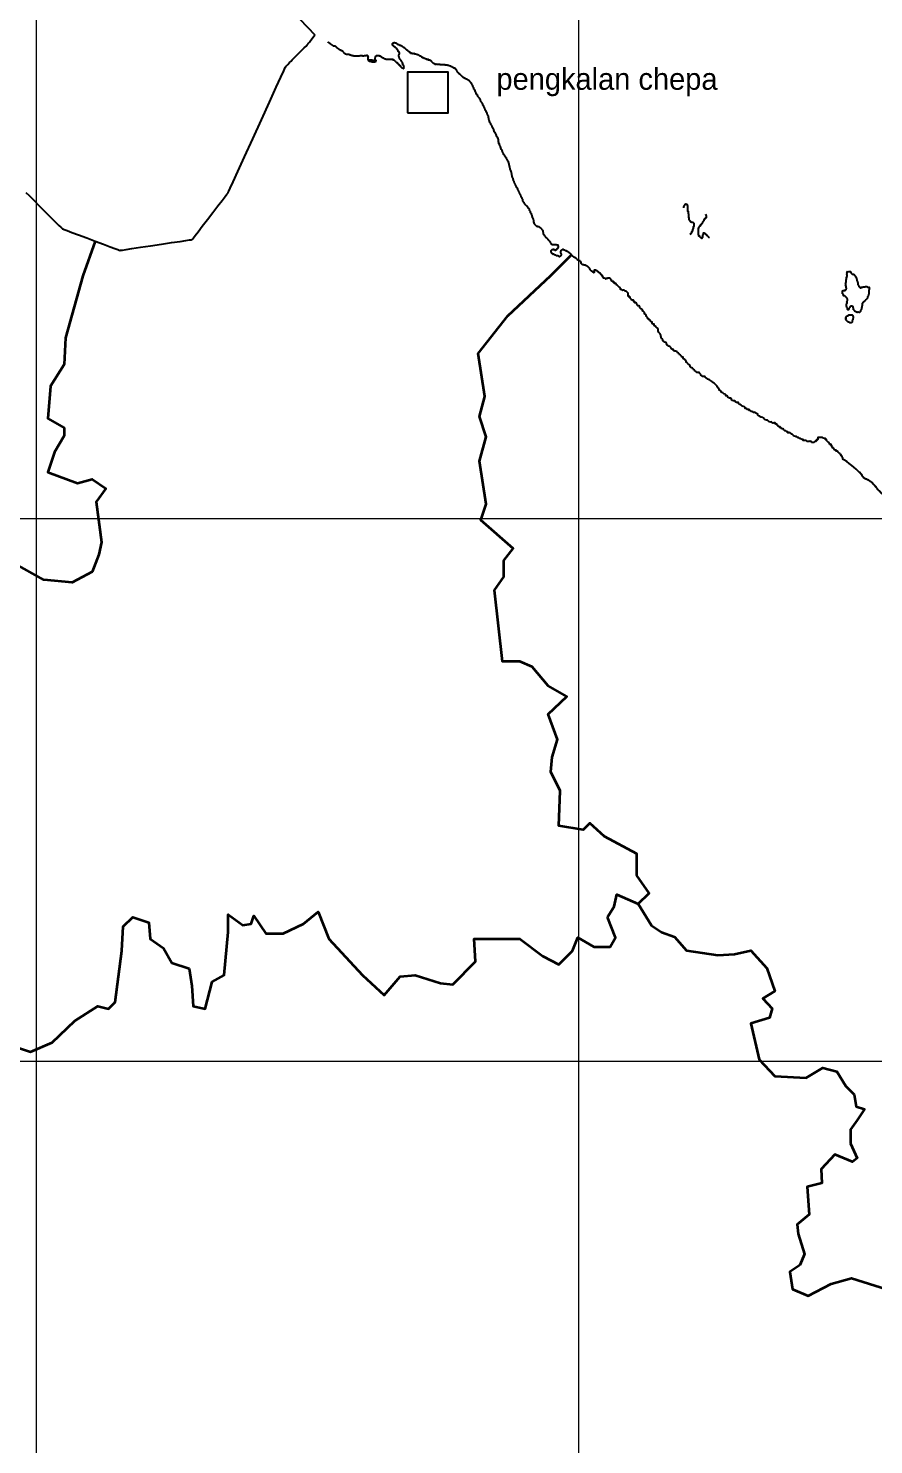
# Model space of a CAD drawing. Header units: metres. Extents: x -400 to 2000400, y -400 to 948520.
# Drawn here: x 398504 to 554320, y 429367 to 690322 of the extents above; entities that cross this region are included whole.
import ezdxf
from ezdxf.enums import TextEntityAlignment as Align

# ---------------------------------------------------------------- set-up
doc = ezdxf.new("R2010")
doc.units = ezdxf.units.M
doc.header["$LTSCALE"] = 1600
for name, color, linetype, lineweight in [('1', 7, 'Continuous', 25), ('2', 7, 'Continuous', 25), ('3', 7, 'Continuous', 13), ('30', 7, 'Continuous', 35), ('4', 7, 'Continuous', 25)]:
    doc.layers.add(name, color=color, linetype=linetype, lineweight=lineweight)

msp = doc.modelspace()

# ---------------------------------------------------------------- linework, layer by layer
at = {"layer": '1'}
for points in [[(446931, 684288), (447136, 684494), (447708, 685069), (448312, 685678), (448885, 686254), (449360, 686732), (449689, 687063), (449889, 687264), (449991, 687367), (450029, 687405), (450035, 687411), (450039, 687417), (450071, 687459), (450158, 687573), (450328, 687796), (450607, 688162), (451010, 688691), (451328, 689109)], [(404733, 653399), (404747, 653394), (404847, 653357), (405116, 653255), (405641, 653059), (406507, 652734), (407756, 652266), (409261, 651701), (410851, 651105), (412355, 650541), (413604, 650073), (414470, 649748), (414995, 649551), (415265, 649450), (415365, 649413), (415379, 649408), (415397, 649410), (415521, 649429), (415858, 649479), (416514, 649578), (417597, 649740), (419158, 649974), (421039, 650256), (423026, 650554), (424907, 650837), (426468, 651071), (427550, 651233), (428207, 651332), (428544, 651382), (428668, 651401), (428686, 651403), (428695, 651415), (428757, 651496), (428926, 651715), (429254, 652141), (429795, 652845), (430576, 653860), (431516, 655082), (432510, 656373), (433450, 657596), (434231, 658610), (434772, 659314), (435100, 659741), (435269, 659960), (435331, 660040), (435340, 660052), (435354, 660083), (435453, 660300), (435723, 660890), (436248, 662039), (437114, 663933), (438363, 666665), (439868, 669956), (441458, 673433), (442962, 676724), (444211, 679456), (445077, 681349), (445602, 682498), (445872, 683088), (445971, 683305), (445986, 683336), (445991, 683342), (446029, 683380), (446131, 683483), (446331, 683684), (446660, 684015), (446931, 684288)], [(398038, 660093), (398634, 659497), (399493, 658639), (400527, 657605), (401620, 656512), (402654, 655477), (403513, 654619), (404108, 654024), (404469, 653663), (404655, 653477), (404723, 653409), (404733, 653399)]]:
    msp.add_lwpolyline(points, dxfattribs=at)
for points in [[(459270, 685211), (459194, 685211), (459099, 685192), (458966, 685192), (458851, 685192), (458756, 685192), (458680, 685211), (458585, 685211), (458527, 685211), (458451, 685230), (458394, 685230), (458318, 685249), (458261, 685268), (458223, 685268), (458165, 685287), (458108, 685306), (458051, 685325), (457994, 685344), (457956, 685363), (457918, 685382), (457842, 685401), (457765, 685439), (457689, 685458), (457632, 685477), (457556, 685477), (457499, 685477), (457442, 685477), (457403, 685477), (457365, 685477), (457327, 685477), (457251, 685477), (457194, 685497), (457137, 685516), (457041, 685535), (456984, 685554), (456946, 685592), (456870, 685649), (456756, 685725), (456699, 685801), (456641, 685878), (456584, 685935), (456565, 685992), (456508, 686049), (456470, 686087), (456413, 686125), (456299, 686183), (456222, 686221), (456165, 686259), (456108, 686259), (456070, 686278), (456051, 686278), (456013, 686297), (455918, 686335), (455860, 686392), (455784, 686430), (455708, 686488), (455613, 686564), (455536, 686602), (455479, 686659), (455441, 686697), (455403, 686735), (455384, 686773), (455346, 686812), (455289, 686869), (455213, 686907), (455155, 686945), (455098, 686983), (455022, 687021), (454965, 687040), (454908, 687059), (454851, 687040), (454794, 687040), (454736, 687059), (454679, 687097), (454622, 687135), (454527, 687193), (454451, 687250), (454393, 687307), (454317, 687345), (454279, 687383), (454222, 687421), (454184, 687459), (454127, 687498), (454070, 687536), (454032, 687555), (453993, 687593), (453955, 687631), (453917, 687650), (453860, 687688), (453803, 687726), (453776, 687733)], [(468007, 686573), (467935, 686646), (467863, 686718), (467790, 686718), (467790, 686790), (467718, 686790), (467646, 686790), (467574, 686862), (467502, 686934), (467430, 687007), (467358, 687007), (467285, 687079), (467213, 687079), (467141, 687079), (467141, 687151), (467069, 687151), (466997, 687151), (466925, 687223), (466780, 687295), (466708, 687295), (466636, 687367), (466564, 687367), (466492, 687440), (466420, 687512), (466347, 687512), (466275, 687584), (466203, 687584), (466059, 687656), (465987, 687656), (465915, 687656), (465770, 687584), (465698, 687584), (465626, 687512), (465554, 687440), (465554, 687367), (465554, 687295), (465626, 687295), (465698, 687223), (465770, 687151), (465770, 687079), (465842, 687007), (465915, 687007), (465987, 686934), (466059, 686934), (466059, 686862), (466131, 686862), (466203, 686790), (466275, 686718), (466347, 686646), (466347, 686573), (466420, 686573), (466420, 686501), (466492, 686429), (466564, 686357), (466564, 686285), (466636, 686213), (466636, 686140), (466708, 686140), (466708, 686068), (466708, 685996), (466780, 685996), (466780, 685924), (466852, 685852), (466852, 685780), (466852, 685707), (466852, 685635), (466852, 685563), (466780, 685491), (466780, 685419), (466708, 685347), (466708, 685274), (466708, 685202), (466780, 685130), (466780, 685058), (466780, 684986), (466852, 684913), (466852, 684841), (466925, 684769), (466925, 684697), (466997, 684625), (467069, 684553), (467141, 684480), (467141, 684408), (467213, 684336), (467213, 684264), (467358, 684120), (467430, 683975), (467430, 683903), (467502, 683903), (467502, 683831), (467502, 683759)], [(475582, 683542), (475510, 683542), (475366, 683542), (475294, 683614), (475222, 683614), (475150, 683614), (475077, 683614), (475005, 683614), (474933, 683614), (474789, 683614), (474717, 683614), (474500, 683614), (474428, 683614), (474356, 683686), (474284, 683686), (474212, 683686), (474140, 683686), (473995, 683686), (473923, 683686), (473779, 683686), (473562, 683686), (473490, 683686), (473418, 683759), (473346, 683759), (473274, 683831), (473202, 683831), (473129, 683903), (473057, 683975), (472985, 684047), (472913, 684120), (472841, 684192), (472769, 684264), (472769, 684336), (472697, 684336), (472624, 684408), (472552, 684408), (472552, 684480), (472480, 684480), (472408, 684480), (472336, 684480), (472264, 684480), (472264, 684553), (472191, 684553), (472119, 684553), (472047, 684553), (471975, 684553), (471975, 684625), (471903, 684625), (471831, 684625), (471759, 684697), (471686, 684697), (471614, 684769), (471542, 684769), (471470, 684769), (471470, 684841), (471398, 684841), (471326, 684913), (471181, 684913), (471037, 685058), (470893, 685130), (470821, 685202), (470749, 685202), (470676, 685202), (470604, 685274), (470460, 685347), (470388, 685419), (470316, 685419), (470243, 685419), (470171, 685491), (470027, 685491), (469955, 685563), (469811, 685563), (469738, 685563), (469666, 685635), (469450, 685635), (469378, 685635), (469306, 685707), (469161, 685707), (468945, 685780), (468945, 685852), (468873, 685852), (468801, 685924), (468728, 685996), (468584, 686068), (468512, 686140), (468440, 686213), (468295, 686285), (468223, 686357), (468151, 686429), (468079, 686501), (468007, 686573)], [(461214, 684393), (461214, 684448), (461194, 684486), (461175, 684544), (461156, 684601), (461156, 684639), (461137, 684696), (461137, 684753), (461137, 684810), (461156, 684868), (461156, 684944), (461175, 684982), (461175, 685039), (461175, 685077), (461156, 685115), (461137, 685153), (461137, 685192), (461099, 685230), (461061, 685249), (461004, 685287), (460947, 685287), (460890, 685287), (460852, 685287), (460794, 685268), (460737, 685268), (460680, 685249), (460604, 685249), (460528, 685230), (460452, 685230), (460394, 685230), (460299, 685211), (460223, 685211), (460128, 685230), (460051, 685249), (459937, 685249), (459861, 685249), (459785, 685249), (459690, 685230), (459613, 685230), (459537, 685211), (459461, 685211), (459366, 685211), (459270, 685211)], [(462524, 685202), (462490, 684486), (462509, 684467), (462509, 684448), (462528, 684429), (462528, 684410), (462547, 684410), (462547, 684391), (462547, 684372), (462547, 684353), (462528, 684315), (462528, 684258), (461214, 684393), (462490, 684162), (462490, 684143), (462490, 684105), (462490, 684086), (462490, 684084)], [(467531, 682863), (467502, 682893), (467430, 682965), (467358, 683037), (467285, 683109), (467213, 683181), (467141, 683253), (467141, 683326), (467069, 683326), (466997, 683398), (466925, 683470), (466925, 683542), (466852, 683614), (466780, 683614), (466780, 683686), (466708, 683759), (466636, 683831), (466564, 683831), (466564, 683903), (466492, 683975), (466420, 683975), (466347, 684047), (466275, 684120), (466203, 684192), (466131, 684264), (466059, 684336), (465987, 684408), (465915, 684480), (465842, 684480), (465770, 684480), (465770, 684553), (465698, 684553), (465626, 684553), (465554, 684553), (465410, 684553), (465337, 684553), (465265, 684553), (465193, 684553), (465049, 684553), (464904, 684553), (464832, 684553), (464760, 684553), (464616, 684553), (464544, 684553), (464472, 684553), (464399, 684625), (464255, 684625), (464183, 684697), (464039, 684769), (463967, 684841), (463894, 684841), (463822, 684913), (463750, 684913), (463678, 684986), (463606, 685058), (463534, 685058), (463462, 685130), (463389, 685202), (463317, 685202), (463245, 685202), (463245, 685274), (463173, 685274), (463101, 685274), (463029, 685274), (462956, 685274), (462884, 685274), (462668, 685274), (462596, 685274), (462596, 685202), (462524, 685202)], [(467502, 683759), (467502, 683686), (467574, 683614), (467574, 683542), (467574, 683470), (467646, 683470), (467646, 683398), (467646, 683326), (467718, 683253), (467718, 683181), (467646, 683037), (467646, 682893), (467600, 682847)], [(481138, 678201), (481138, 678273), (481066, 678273), (481066, 678345), (480994, 678418), (480994, 678562), (480921, 678634), (480849, 678706), (480849, 678778), (480849, 678851), (480777, 678851), (480777, 678923), (480777, 678995), (480705, 679067), (480633, 679139), (480633, 679284), (480561, 679428), (480489, 679500), (480489, 679572), (480416, 679717), (480416, 679789), (480344, 679861), (480344, 679933), (480272, 680005), (480272, 680078), (480200, 680078), (480200, 680150), (480128, 680294), (480056, 680294), (480056, 680366), (479984, 680439), (479911, 680511), (479839, 680583), (479767, 680655), (479767, 680727), (479695, 680727), (479623, 680799), (479551, 680799), (479479, 680872), (479406, 680872), (479334, 680944), (479262, 680944), (479118, 681016), (479046, 681088), (478973, 681088), (478901, 681160), (478829, 681160), (478757, 681232), (478685, 681232), (478685, 681305), (478613, 681305), (478541, 681377), (478468, 681449), (478396, 681521), (478252, 681666), (478180, 681738), (478108, 681810), (478036, 681882), (477963, 681882), (477891, 681954), (477819, 682099), (477675, 682171), (477603, 682315), (477531, 682459), (477458, 682532), (477458, 682604), (477386, 682676), (477386, 682748), (477314, 682748), (477242, 682820), (477242, 682893), (477170, 682893), (477098, 682965), (477025, 682965), (476953, 682965), (476881, 683037), (476809, 683109), (476737, 683109), (476665, 683181), (476593, 683253), (476448, 683253), (476376, 683326), (476232, 683326), (476160, 683398), (476088, 683398), (476015, 683470), (475871, 683470), (475799, 683470), (475727, 683542), (475655, 683542), (475582, 683542)], [(484457, 671200), (484457, 671272), (484385, 671272), (484385, 671344), (484385, 671416), (484312, 671489), (484312, 671561), (484312, 671633), (484240, 671777), (484168, 671850), (484096, 672066), (484024, 672138), (484024, 672283), (483952, 672355), (483880, 672499), (483807, 672571), (483735, 672643), (483735, 672788), (483663, 672860), (483591, 672932), (483591, 673004), (483591, 673077), (483519, 673077), (483519, 673149), (483519, 673221), (483519, 673293), (483447, 673365), (483447, 673437), (483375, 673582), (483375, 673654), (483375, 673798), (483302, 673943), (483302, 674015), (483302, 674159), (483230, 674231), (483230, 674304), (483158, 674376), (483158, 674448), (483086, 674592), (483086, 674664), (483014, 674737), (483014, 674809), (482942, 674881), (482942, 674953), (482870, 674953), (482870, 675025), (482870, 675097), (482797, 675170), (482725, 675242), (482725, 675314), (482725, 675386), (482653, 675458), (482653, 675603), (482581, 675603), (482581, 675675), (482509, 675747), (482509, 675819), (482437, 675891), (482437, 675964), (482437, 676036), (482364, 676108), (482364, 676180), (482292, 676180), (482292, 676252), (482292, 676324), (482220, 676397), (482220, 676469), (482148, 676541), (482076, 676613), (482076, 676685), (482004, 676758), (481932, 676830), (481932, 676902), (481859, 677046), (481859, 677118), (481787, 677191), (481787, 677263), (481715, 677335), (481715, 677407), (481643, 677407), (481643, 677479), (481571, 677551), (481499, 677624), (481427, 677696), (481354, 677840), (481354, 677912), (481282, 677985), (481282, 678057), (481210, 678129), (481138, 678129), (481138, 678201)], [(487415, 664054), (487415, 664199), (487343, 664343), (487343, 664415), (487343, 664488), (487271, 664632), (487271, 664704), (487198, 664848), (487198, 664921), (487198, 665065), (487126, 665137), (487126, 665209), (487126, 665354), (487054, 665426), (487054, 665498), (487054, 665570), (486982, 665787), (486910, 665859), (486838, 666003), (486766, 666075), (486766, 666148), (486693, 666220), (486621, 666292), (486621, 666364), (486621, 666436), (486549, 666508), (486477, 666581), (486405, 666725), (486333, 666797), (486333, 666869), (486260, 666942), (486188, 667014), (486116, 667086), (486116, 667158), (486044, 667302), (485972, 667375), (485972, 667447), (485900, 667591), (485900, 667663), (485828, 667735), (485828, 667880), (485755, 667952), (485683, 668024), (485683, 668096), (485611, 668169), (485611, 668241), (485611, 668313), (485611, 668385), (485539, 668385), (485539, 668529), (485467, 668602), (485395, 668746), (485395, 668818), (485323, 668890), (485323, 668962), (485323, 669035), (485250, 669035), (485250, 669107), (485250, 669179), (485250, 669251), (485250, 669323), (485178, 669323), (485178, 669396), (485178, 669468), (485178, 669540), (485178, 669612), (485178, 669684), (485178, 669756), (485178, 669829), (485106, 669901), (485106, 669973), (485106, 670045), (485034, 670045), (485034, 670117), (485034, 670189), (484962, 670189), (484962, 670262), (484890, 670334), (484890, 670406), (484818, 670478), (484818, 670550), (484818, 670623), (484745, 670623), (484745, 670695), (484745, 670767), (484673, 670839), (484673, 670911), (484601, 670983), (484529, 671056), (484529, 671128), (484457, 671200)], [(491599, 655105), (491599, 655177), (491527, 655249), (491527, 655321), (491455, 655393), (491455, 655538), (491383, 655682), (491383, 655826), (491311, 655899), (491311, 655971), (491239, 656043), (491239, 656187), (491167, 656259), (491094, 656332), (491094, 656476), (491022, 656620), (490950, 656693), (490878, 656837), (490878, 656909), (490806, 657053), (490662, 657198), (490589, 657342), (490517, 657414), (490445, 657559), (490373, 657559), (490301, 657631), (490229, 657703), (490157, 657775), (490084, 657847), (490012, 657992), (489940, 658064), (489868, 658136), (489868, 658208), (489796, 658280), (489796, 658353), (489724, 658425), (489651, 658569), (489651, 658713), (489579, 658858), (489507, 658930), (489507, 659074), (489435, 659147), (489363, 659291), (489363, 659363), (489291, 659435), (489291, 659507), (489219, 659652), (489146, 659796), (489074, 659868), (489002, 660013), (489002, 660157), (488930, 660229), (488858, 660373), (488858, 660446), (488786, 660518), (488714, 660662), (488714, 660734), (488641, 660807), (488641, 660879), (488569, 660951), (488497, 661023), (488497, 661095), (488425, 661167), (488425, 661240), (488353, 661312), (488353, 661384), (488281, 661456), (488281, 661528), (488209, 661673), (488136, 661817), (488064, 661961), (488064, 662034), (487992, 662178), (487920, 662322), (487920, 662394), (487848, 662539), (487848, 662611), (487848, 662683), (487776, 662755), (487776, 662827), (487703, 662972), (487703, 663116), (487631, 663261), (487631, 663333), (487631, 663477), (487631, 663549), (487559, 663766), (487559, 663838), (487487, 663910), (487487, 663982), (487415, 664054)], [(520405, 652407), (520649, 652489), (520731, 652570), (520731, 652652), (520731, 652733), (520812, 652733), (520812, 652815), (520812, 652896), (520894, 652896), (520894, 652978), (520894, 653060), (520975, 653060), (520975, 653141), (520975, 653223), (520975, 653304), (521057, 653304), (521057, 653386), (521057, 653467), (521138, 653467), (521138, 653549), (521138, 653630), (521138, 653712), (521138, 653793), (521220, 653875), (521220, 653956), (521220, 654038), (521220, 654120), (521220, 654201), (521220, 654283), (521220, 654364), (521138, 654446), (521057, 654527), (520975, 654527), (520894, 654527), (520812, 654527), (520731, 654609), (520649, 654609), (520568, 654690), (520568, 654772), (520486, 654772), (520486, 654853), (520405, 654853), (520405, 654935), (520323, 655016), (520323, 655180), (520323, 655261), (520323, 655343), (520323, 655424), (520242, 655424), (520242, 655506), (520242, 655669), (520242, 655750), (520242, 655832), (520242, 655913), (520242, 655995), (520242, 656077), (520160, 656158), (520160, 656240), (520160, 656403), (520160, 656484), (520160, 656566), (520079, 656566), (520079, 656647), (520079, 656729), (520079, 656810), (520079, 656973), (520079, 657055), (520079, 657137), (520079, 657218), (520079, 657300), (520079, 657463), (520079, 657544), (520079, 657626), (519997, 657707), (519997, 657789), (519916, 657789), (519916, 657870), (519753, 657870), (519753, 657952), (519671, 657952), (519671, 657870), (519590, 657870), (519508, 657870), (519508, 657789), (519427, 657707), (519345, 657626), (519345, 657544), (519264, 657463), (519264, 657381), (519264, 657300), (519264, 657218)], [(495207, 649619), (495279, 649619), (495351, 649547), (495423, 649547), (495496, 649547), (495568, 649475), (495640, 649475), (495712, 649475), (495784, 649547), (495856, 649547), (495928, 649619), (496001, 649691), (496001, 649764), (496073, 649764), (496145, 649836), (496145, 649908), (496217, 649980), (496217, 650052), (496217, 650124), (496217, 650197), (496145, 650269), (496145, 650341), (496001, 650341), (495928, 650341), (495856, 650413), (495784, 650413), (495640, 650413), (495568, 650413), (495423, 650413), (495279, 650413), (495207, 650413), (495135, 650413), (495063, 650485), (494990, 650485), (494918, 650558), (494918, 650630), (494846, 650702), (494774, 650774), (494774, 650846), (494702, 650991), (494630, 651063), (494558, 651135), (494485, 651207), (494413, 651279), (494341, 651351), (494269, 651496), (494125, 651568), (494053, 651640), (493908, 651785), (493836, 651929), (493764, 652001), (493692, 652073), (493620, 652145), (493620, 652218), (493475, 652434), (493475, 652506), (493475, 652578), (493403, 652795), (493403, 652867), (493403, 652939), (493403, 653012), (493331, 653084), (493259, 653156), (493187, 653228), (493115, 653372), (493042, 653445), (492970, 653517), (492826, 653589), (492754, 653661), (492682, 653733), (492610, 653733), (492537, 653733), (492465, 653733), (492393, 653733), (492393, 653805), (492321, 653805), (492249, 653805), (492177, 653878), (492032, 654022), (491960, 654094), (491888, 654166), (491816, 654311), (491744, 654455), (491744, 654527), (491672, 654599), (491672, 654672), (491672, 654744), (491672, 654816), (491672, 654888), (491672, 654960), (491599, 655105)], [(523339, 656077), (523420, 655750), (523420, 655669), (523420, 655587), (523420, 655506), (523420, 655424), (523339, 655424), (523339, 655343), (523257, 655261), (523176, 655261), (523176, 655180), (523094, 655180), (523094, 655098), (523013, 655016), (523013, 654935), (523013, 654853), (522931, 654853), (522931, 654772), (522850, 654690), (522850, 654609), (522768, 654609), (522768, 654527), (522687, 654446), (522687, 654364), (522605, 654283), (522524, 654201), (522524, 654120), (522442, 654120), (522442, 654038), (522361, 654038), (522361, 653956), (522279, 653875), (522198, 653875), (522198, 653793), (522116, 653712), (522116, 653630), (522035, 653630), (522035, 653549), (522035, 653467), (521953, 653467), (521953, 653386), (521953, 653304), (521953, 653223), (521953, 653141), (521953, 653060), (521953, 652896), (521953, 652815), (521953, 652733), (521953, 652652), (521953, 652570), (521953, 652489), (521953, 652407), (521953, 652326), (522035, 652244), (522035, 652163), (522116, 652081), (522198, 652081), (522198, 651999), (522279, 651918), (522361, 651836), (522442, 651755), (522524, 651755), (522605, 651673), (522687, 651673), (522687, 651755), (522768, 651755), (522768, 651836), (522850, 651836), (522850, 651918), (522850, 651999), (522850, 652081), (522850, 652163), (522850, 652244), (522931, 652326), (522931, 652407), (522931, 652489), (522931, 652570), (523013, 652652), (523094, 652652), (523176, 652570), (523257, 652489), (523339, 652407), (523420, 652326), (523502, 652326), (523502, 652244), (523584, 652163), (523665, 652081), (523747, 651999), (523828, 651918), (523910, 651836), (523991, 651755)], [(500329, 647382), (499680, 647743), (499608, 647815), (499536, 647887), (499464, 647959), (499392, 647959), (499392, 648031), (499319, 648031), (499247, 648104), (499175, 648104), (499103, 648176), (499031, 648176), (498959, 648248), (498887, 648320), (498814, 648392), (498742, 648464), (498670, 648537), (498598, 648609), (498526, 648681), (498526, 648753), (498454, 648753), (498381, 648825), (498309, 648897), (498237, 648970), (498165, 649042), (498093, 649042), (498021, 649114), (497876, 649186), (497804, 649186), (497732, 649258), (497588, 649331), (497516, 649331), (497444, 649403), (497371, 649475), (497299, 649475), (497227, 649475), (497155, 649547), (497083, 649547), (497011, 649547), (496939, 649547), (496866, 649475), (496794, 649475), (496722, 649403), (496650, 649331), (496650, 649258), (496578, 649186), (496578, 649114), (496578, 649042), (496578, 648970), (496650, 648897), (496650, 648825), (496722, 648753), (496722, 648681), (496722, 648609), (496722, 648537), (496650, 648464), (496650, 648392), (496578, 648392), (496578, 648320), (496506, 648320), (496433, 648248), (496361, 648248), (496289, 648320), (496217, 648320), (496145, 648392), (496001, 648392), (495784, 648464), (495712, 648537), (495640, 648537), (495568, 648537), (495496, 648609), (495351, 648681), (495279, 648681), (495207, 648681), (495207, 648753), (495135, 648753), (495063, 648825), (494990, 648825), (494990, 648897), (494918, 648970), (494918, 649042), (494846, 649114), (494846, 649186), (494846, 649258), (494846, 649331), (494918, 649403), (494990, 649475), (495063, 649547), (495135, 649547), (495207, 649547), (495207, 649619)], [(506025, 643835), (505596, 644278), (505524, 644278), (505452, 644278), (505380, 644278), (505308, 644278), (505236, 644278), (505236, 644206), (505163, 644206), (505091, 644206), (505019, 644206), (504947, 644134), (504875, 644206), (504803, 644206), (504731, 644278), (504658, 644278), (504514, 644278), (504514, 644350), (504442, 644423), (504442, 644495), (504370, 644495), (504370, 644567), (504370, 644639), (504298, 644639), (504298, 644711), (504298, 644783), (504226, 644856), (504153, 644856), (504081, 644928), (504009, 645000), (504009, 645072), (503865, 645216), (503793, 645289), (503720, 645289), (503648, 645361), (503576, 645433), (503432, 645505), (503360, 645650), (503288, 645650), (503215, 645722), (503143, 645722), (502999, 645794), (502927, 645794), (502855, 645794), (502783, 645722), (502783, 645650), (502783, 645577), (502783, 645505), (502783, 645433), (502783, 645361), (502710, 645289), (502638, 645361), (502422, 645505), (502205, 645722), (502133, 645794), (502061, 645866), (502061, 645938), (501989, 645938), (501989, 646010), (501917, 646083), (501917, 646155), (501845, 646227), (501772, 646299), (501700, 646371), (501556, 646443), (501484, 646516), (501340, 646588), (501195, 646660), (501123, 646660), (501051, 646660), (500907, 646732), (500762, 646732), (500690, 646732), (500618, 646804), (500546, 646877), (500474, 646949), (500474, 647021), (500402, 647021), (500402, 647093), (500402, 647165), (500402, 647237), (500329, 647237), (500329, 647310), (500329, 647382)], [(549422, 645395), (549422, 645476), (549340, 645313), (549340, 645150), (549340, 645069), (549340, 644905), (549340, 644824), (549340, 644742), (549340, 644579), (549340, 644498), (549259, 644416), (549259, 644335), (549259, 644253), (549259, 644172), (549259, 644090), (549177, 644009), (549177, 643927), (549177, 643845), (549177, 643764), (549177, 643682), (549177, 643519), (549096, 643438), (549096, 643356), (549096, 643275), (549096, 643193), (549096, 643112), (549096, 643030), (549096, 642948), (549096, 642867), (549177, 642867), (549177, 642785), (549177, 642704), (549177, 642622), (549177, 642541), (549259, 642459), (549259, 642378), (549259, 642296), (549177, 642215), (549177, 642133), (549096, 642133), (549096, 642052), (549014, 642052), (549014, 641970), (548933, 641970), (548851, 641970), (548770, 641970), (548688, 641970), (548607, 641970), (548607, 641888), (548525, 641888), (548525, 641807), (548525, 641725), (548525, 641644), (548525, 641562), (548525, 641481), (548607, 641399), (548607, 641318), (548688, 641236), (548688, 641155), (548770, 641073), (548933, 641073), (549014, 640991), (549096, 640910), (549177, 640828), (549259, 640747), (549340, 640665), (549340, 640584), (549422, 640502), (549422, 640421), (549422, 640258), (549422, 640176), (549422, 640095), (549340, 640013), (549340, 639931), (549340, 639850), (549340, 639768), (549340, 639687), (549340, 639605), (549259, 639524), (549259, 639442), (549259, 639361), (549259, 639198), (549259, 639116), (549340, 638953), (549340, 638871), (549422, 638790), (549422, 638627), (549503, 638545), (549585, 638464), (549666, 638545)], [(551378, 643519), (551378, 643601), (551378, 643682), (551296, 643845), (551296, 644009), (551215, 644090), (551215, 644253), (551133, 644335), (551133, 644416), (551052, 644498), (551052, 644579), (550970, 644579), (550970, 644661), (550889, 644742), (550807, 644824), (550726, 644905), (550644, 644905), (550644, 644987), (550563, 644987), (550481, 644987), (550400, 644987), (550318, 645069), (550237, 645150), (550237, 645232), (550155, 645313), (550155, 645395), (550074, 645476), (549992, 645476), (549422, 645395)], [(515122, 633307), (515122, 633486), (514944, 634021), (514587, 634556), (514587, 634735), (514587, 634913), (514409, 635092), (514230, 635270), (514052, 635449), (513873, 635627), (513873, 635805), (513695, 635805), (513517, 635984), (513517, 636162), (513160, 636341), (512982, 636698), (512803, 636698), (512625, 637055), (512446, 637233), (512268, 637590), (512090, 637768), (512090, 637947), (511911, 638125), (511733, 638304), (511733, 638482), (511376, 638660), (511198, 638839), (511198, 639017), (511020, 639196), (510841, 639196), (510663, 639553), (510484, 639731), (510306, 639731), (510306, 639910), (510128, 639910), (510128, 640088), (509949, 640266), (509771, 640266), (509593, 640445), (509414, 640623), (509414, 640802), (509236, 640802), (509236, 640980), (509057, 640980), (509057, 641159), (509057, 641337), (509057, 641515), (508879, 641694), (508701, 641872), (508522, 641872), (508344, 642051), (508166, 642051), (507987, 642051), (507809, 642229), (507631, 642229), (507631, 642408), (507452, 642586), (507274, 642764), (507095, 642943), (506917, 643121), (506739, 643300), (506560, 643300), (506560, 643478), (506382, 643478), (506382, 643657), (506204, 643657), (506025, 643835), (506025, 644014)], [(549666, 638545), (549748, 638545), (549829, 638627), (549829, 638790), (549911, 638871), (549992, 639035), (550074, 639116), (550155, 639198), (550237, 639198), (550318, 639198), (550400, 639116), (550481, 638953), (550481, 638871), (550563, 638790), (550563, 638708), (550563, 638627), (550563, 638545), (550644, 638464), (550726, 638382), (550807, 638301), (550970, 638138), (551052, 638138), (551215, 638056), (551296, 638056), (551541, 638056), (551622, 638056), (551786, 638056), (551867, 638138), (551949, 638219), (551949, 638301), (552030, 638464), (552112, 638627), (552112, 638790), (552193, 638953), (552193, 639035), (552193, 639198), (552275, 639279), (552275, 639361), (552275, 639442), (552275, 639524), (552275, 639605), (552275, 639687), (552356, 639768), (552356, 639850), (552438, 639931), (552519, 640013), (552682, 640095), (552764, 640176), (552845, 640258), (553008, 640421), (553171, 640584), (553253, 640665), (553253, 640910), (553334, 640991), (553416, 641155), (553416, 641236), (553497, 641399), (553497, 641562), (553497, 641644), (553497, 641725), (553497, 641888), (553497, 641970), (553497, 642052), (553579, 642296), (553579, 642378), (553579, 642459), (553579, 642541), (553497, 642541), (553334, 642541), (553171, 642622), (552927, 642704), (552764, 642704), (552601, 642622), (552519, 642622), (552356, 642622), (552112, 642541), (552030, 642541), (551949, 642459), (551867, 642459), (551867, 642541), (551786, 642541), (551704, 642622), (551622, 642704), (551622, 642785), (551622, 642867), (551541, 643030), (551459, 643193), (551459, 643275), (551459, 643356), (551459, 643438), (551378, 643519)], [(549299, 637333), (549169, 636856), (549169, 636899), (549169, 636812), (549212, 636769), (549212, 636682), (549255, 636639), (549255, 636595), (549299, 636552), (549386, 636422), (549429, 636378), (549472, 636335), (549516, 636291), (549559, 636248), (549646, 636205), (549733, 636161), (549776, 636161), (549819, 636161), (549863, 636118), (549950, 636074), (549993, 636074), (550036, 636074), (550080, 636074), (550123, 636074), (550167, 636074), (550210, 636118), (550253, 636118), (550340, 636161), (550340, 636248), (550383, 636291), (550383, 636422), (550383, 636465), (550427, 636595), (550470, 636682), (550470, 636769), (550514, 636899), (550514, 636943), (550514, 637029), (550514, 637116), (550514, 637160), (550514, 637203), (550514, 637246), (550470, 637290), (550470, 637377), (550427, 637420), (550383, 637463), (550340, 637463), (550340, 637507), (550297, 637507), (550253, 637507), (550167, 637550), (550123, 637550), (550080, 637550), (550036, 637550), (549950, 637550), (549906, 637550), (549863, 637550), (549819, 637550), (549819, 637507), (549776, 637507), (549733, 637507), (549733, 637463), (549689, 637463), (549646, 637463), (549603, 637420), (549299, 637333)], [(534921, 617962), (534742, 618140), (534564, 618140), (534207, 618319), (534029, 618497), (533672, 618676), (533494, 618676), (533315, 618854), (532959, 619033), (532959, 619211), (532602, 619389), (532424, 619568), (532245, 619568), (531889, 619746), (531710, 619746), (531532, 619925), (531353, 619925), (531353, 620103), (530997, 620103), (530818, 620282), (530640, 620282), (530640, 620460), (530283, 620638), (529926, 620817), (529748, 620995), (529391, 621174), (529391, 621352), (529035, 621352), (528856, 621531), (528678, 621709), (528500, 621709), (528143, 621887), (528143, 622066), (527608, 622244), (527429, 622423), (527251, 622601), (527073, 622601), (527073, 622780), (526716, 622958), (526538, 623137), (526181, 623315), (526181, 623493), (525824, 623672), (525824, 623850), (525646, 624029), (525467, 624386), (525289, 624564), (525111, 624742), (524932, 624921), (524397, 625278), (524219, 625456), (523862, 625635), (523327, 625992), (523149, 626170), (522970, 626170), (522435, 626527), (522078, 626884), (521900, 626884), (521365, 627241), (521186, 627419), (521008, 627597), (520830, 627776), (520473, 627954), (520473, 628133), (520295, 628311), (519938, 628668), (519760, 628846), (519760, 629025), (519581, 629203), (519403, 629382), (519224, 629560), (519224, 629739), (519046, 629739), (518868, 629917), (518511, 630274), (518333, 630452), (518154, 630631), (517976, 630809), (517441, 630988), (517441, 631166), (517262, 631166), (516906, 631523), (516727, 631701), (516371, 631880), (516192, 632058), (516014, 632415), (515657, 632594), (515479, 632772), (515479, 632951), (515300, 633129), (515122, 633307)], [(552178, 607969), (548833, 610824), (548655, 611003), (548655, 611181), (548477, 611360), (548477, 611538), (548298, 611538), (548298, 611717), (548120, 611895), (547942, 612074), (547763, 612252), (547585, 612430), (547407, 612430), (547407, 612609), (547228, 612609), (547050, 612787), (546871, 612966), (546693, 613144), (546693, 613323), (546515, 613323), (546515, 613501), (546336, 613679), (546158, 613679), (546158, 613858), (545980, 614036), (545801, 614215), (545623, 614393), (545623, 614572), (545444, 614572), (545444, 614750), (545266, 614750), (544909, 614928), (544731, 614928), (544553, 614928), (544374, 614928), (544196, 614928), (544018, 614928), (544018, 614750), (544018, 614572), (543839, 614572), (543839, 614393), (543661, 614393), (543661, 614215), (543482, 614215), (543304, 614036), (543126, 614036), (542947, 614036), (542769, 614215), (542412, 614215), (542234, 614215), (542055, 614215), (541877, 614393), (541699, 614393), (541520, 614393), (541342, 614393), (541342, 614572), (541164, 614572), (540807, 614750), (540629, 614750), (540450, 614928), (540272, 614928), (540093, 615107), (539915, 615107), (539558, 615285), (539380, 615464), (539023, 615642), (538845, 615821), (538667, 615821), (538488, 615821), (538488, 615999), (538310, 615999), (538131, 616178), (537953, 616178), (537775, 616356), (537596, 616534), (537418, 616534), (537240, 616713), (537061, 616713), (537061, 616891), (536883, 616891), (536704, 617070), (536526, 617248), (536348, 617427), (536169, 617427), (536169, 617605), (535991, 617605), (535813, 617605), (535634, 617605), (535456, 617783), (535278, 617783), (534921, 617962)], [(552178, 607969), (552089, 608148), (551999, 608148), (551999, 608237), (551910, 608326), (551821, 608416), (551821, 608505), (551732, 608505)], [(560026, 600921), (559937, 601010), (559758, 601100), (559669, 601100), (559580, 601189), (559491, 601278), (559402, 601278), (559313, 601367), (559223, 601457), (559045, 601546), (558956, 601635), (558867, 601724), (558777, 601813), (558688, 601903), (558599, 601992), (558510, 602081), (558421, 602170), (558332, 602260), (558242, 602349), (558153, 602438), (558064, 602616), (557975, 602706), (557796, 602795), (557707, 602884), (557707, 602973), (557618, 603063), (557529, 603063), (557440, 603241), (557351, 603330), (557261, 603419), (557172, 603509), (557083, 603509), (556994, 603598), (556994, 603687), (556905, 603776), (556815, 603865), (556726, 603865), (556726, 603955), (556548, 604044), (556459, 604133), (556369, 604222), (556280, 604312), (556191, 604312), (556102, 604401), (556013, 604490), (555924, 604490), (555834, 604579), (555745, 604668), (555656, 604758), (555567, 604847), (555567, 604936), (555478, 605025), (555299, 605115), (555210, 605204), (555121, 605293), (555032, 605382), (554943, 605561), (554853, 605650), (554853, 605739), (554764, 605739), (554764, 605828), (554675, 605828), (554675, 605917), (554586, 606007), (554497, 606096), (554407, 606185), (554318, 606274), (554229, 606364), (554140, 606453), (554140, 606542), (554051, 606631), (553872, 606720), (553783, 606810), (553605, 606899), (553516, 606988), (553426, 606988), (553337, 607077), (553159, 607167), (553070, 607167), (553070, 607256), (552891, 607256), (552802, 607345), (552713, 607345), (552624, 607434), (552535, 607523), (552445, 607523), (552445, 607613), (552356, 607702), (552267, 607791), (552178, 607880), (552178, 607969)]]:
    msp.add_spline(points, degree=3, dxfattribs=at)
at = {"layer": '2'}
msp.add_lwpolyline([(468386, 674733), (475886, 674733), (475886, 682233), (468386, 682233)], close=True, dxfattribs=at)
at = {"layer": '3'}
for points in [[(400000, 100000), (400000, 200000), (400000, 300000), (400000, 400000), (400000, 500000), (400000, 600000), (400000, 700000), (400000, 800000)], [(500000, 100000), (500000, 200000), (500000, 300000), (500000, 400000), (500000, 500000), (500000, 600000), (500000, 700000), (500000, 800000)], [(100000, 600000), (200000, 600000), (300000, 600000), (400000, 600000), (500000, 600000), (600000, 600000), (700000, 600000), (800000, 600000)], [(100000, 500000), (200000, 500000), (300000, 500000), (400000, 500000), (500000, 500000), (600000, 500000), (700000, 500000), (800000, 500000)]]:
    msp.add_spline(points, degree=3, dxfattribs=at)
at = {"layer": '30'}
for points in [[(410851, 651105), (408553, 644717), (405331, 633312), (405083, 628353), (402605, 624386), (402109, 618436), (405083, 616701), (405083, 615213), (403348, 612238), (402109, 608519), (407561, 606535), (410287, 607279), (412766, 605544), (411031, 603064), (412022, 595627), (411527, 593395), (410287, 590172), (406570, 588189), (401365, 588684), (395665, 591908)], [(505227, 526543), (506466, 528526), (506962, 530758), (510927, 529022), (512910, 531006), (510679, 534229), (510679, 538196), (504731, 541419), (502005, 543898), (500766, 542658), (496305, 543402), (496553, 549848), (494818, 553319), (495066, 556047), (496057, 559270), (494322, 563980), (497792, 567204), (494322, 569187), (491348, 572658), (489118, 573650), (485896, 573650), (484409, 586790), (486144, 589269), (486144, 592244), (487878, 594476), (481930, 599682), (482922, 602658), (481683, 610591), (482922, 615054), (481683, 618773), (482674, 622492), (481435, 630426), (486887, 637368), (494818, 644806), (498598, 648609)], [(395932, 502742), (398906, 501750), (402871, 503486), (407084, 507452), (411298, 510180), (413280, 509684), (414519, 510923), (415759, 520345), (416006, 524808), (417741, 526543), (420715, 525551), (420963, 522576), (423441, 520841), (424928, 518113), (428150, 517122), (428646, 513899), (428894, 510180), (431124, 509684), (432363, 514642), (434594, 515882), (435337, 523816), (435337, 527039), (438064, 525055), (439551, 525303), (440046, 526791), (442277, 523568), (445499, 523568), (449216, 525303), (451942, 527535), (453925, 522576), (460121, 515882), (464086, 512163), (467060, 515634), (469786, 515882), (474495, 514394), (476726, 514147), (480939, 518361), (480691, 522576), (489118, 522576), (493331, 519353), (496305, 517865), (498783, 520345), (499774, 522824), (502748, 521089), (505722, 521089), (506714, 522824), (505227, 526543)], [(510927, 529022), (513348, 525003), (515218, 523813), (517598, 522962), (519807, 520412), (525586, 519562), (528646, 519732), (531705, 520412), (534595, 517181), (536125, 512930), (533915, 511570), (535615, 509699), (535105, 507999), (531705, 506979), (533235, 500347), (536125, 497287), (541904, 496947), (544963, 498817), (547513, 498137), (549212, 495416), (550742, 493886), (551082, 491675), (552612, 491165), (551252, 489125), (550062, 487425), (550062, 484874), (551252, 482153), (550402, 481473), (547173, 482833), (544623, 480113), (544793, 477562), (542074, 476882), (542414, 471781), (540204, 469911), (540374, 468210), (541564, 464469), (540714, 462429), (538844, 461239), (539354, 458008), (542244, 456818), (546493, 459028), (550232, 460048), (556691, 458008)]]:
    msp.add_lwpolyline(points, dxfattribs=at)
at = {"layer": '4'}
msp.add_line((453776, 687733), (453727, 687745), dxfattribs=at)
msp.add_lwpolyline([(423131, 718575), (451341, 689100)], dxfattribs=at)

# ---------------------------------------------------------------- texts
at = {"layer": '2'}
msp.add_text('pengkalan chepa', height=4000, dxfattribs=at).set_placement((505161, 679001), align=Align.CENTER)

doc.saveas('drawing.dxf')
